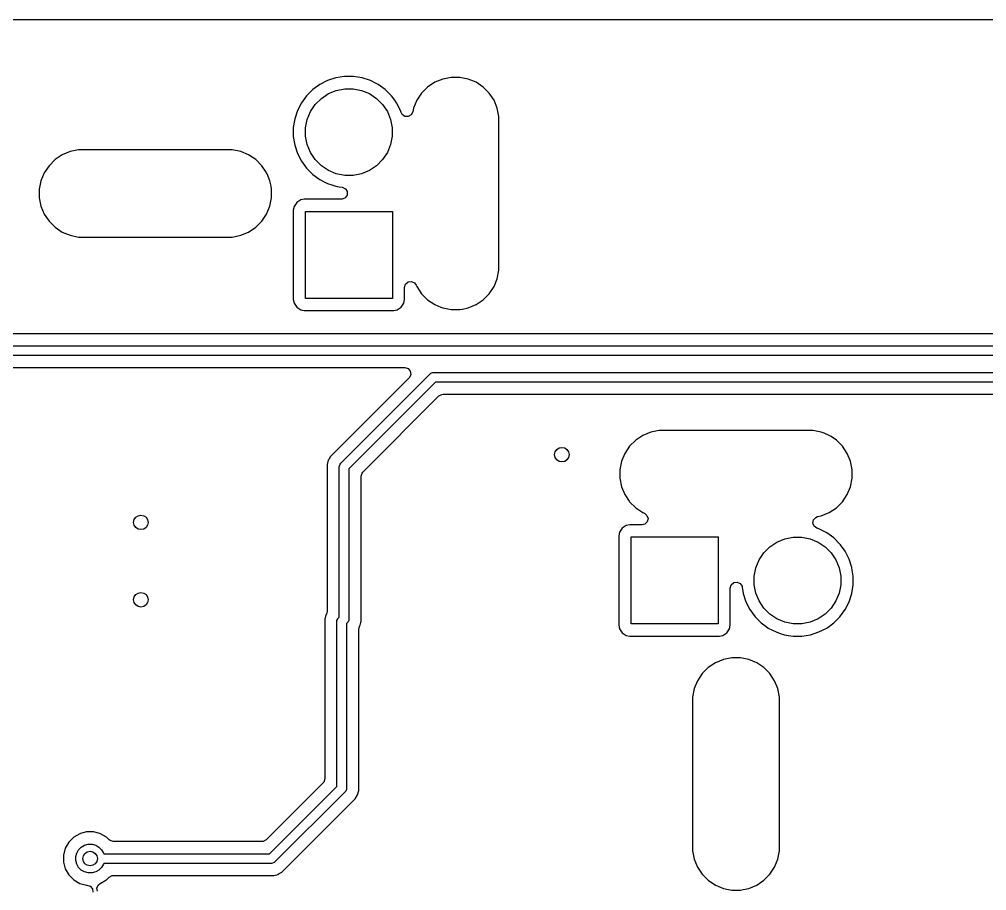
# Model space of a CAD drawing. Extents: x 45 to 205, y -97 to -37.
# Drawn here: x 92.19 to 112.18, y -55.41 to -37.4 of the extents above; entities that cross this region are included whole.
import ezdxf

# ---------------------------------------------------------------- set-up
doc = ezdxf.new("R2010")
doc.units = 0
doc.layers.add('BLACK', color=7, linetype='CONTINUOUS')

msp = doc.modelspace()

# ---------------------------------------------------------------- linework, layer by layer
at = {"layer": 'BLACK', "linetype": 'CONTINUOUS'}
for p, q in [((45.52449, -37.40057), (186.388302, -37.40057)), ((98.909439, -38.57957), (98.730579, -38.607899)), ((98.909444, -38.57957), (98.909439, -38.57957)), ((99.090536, -38.57957), (98.909444, -38.57957)), ((99.090541, -38.57957), (99.090536, -38.57957)), ((99.2694, -38.607899), (99.090541, -38.57957)), ((98.396992, -38.746076), (98.250495, -38.852511)), ((98.55835, -38.663858), (98.396992, -38.746076)), ((98.558353, -38.663857), (98.55835, -38.663858)), ((98.730579, -38.607899), (98.558353, -38.663857)), ((99.441626, -38.663857), (99.2694, -38.607899)), ((99.441629, -38.663858), (99.441626, -38.663857)), ((99.55129, -38.719734), (99.441629, -38.663858)), ((99.602984, -38.746074), (99.55129, -38.719734)), ((99.602986, -38.746075), (99.602984, -38.746074)), ((99.602987, -38.746076), (99.602986, -38.746075)), ((99.749484, -38.852511), (99.602987, -38.746076)), ((100.773436, -38.70206), (100.625955, -38.800605)), ((100.773449, -38.702053), (100.773436, -38.70206)), ((100.937322, -38.634176), (100.773449, -38.702053)), ((100.937331, -38.634173), (100.937322, -38.634176)), ((101.111296, -38.59957), (100.937331, -38.634173)), ((101.111299, -38.59957), (101.111296, -38.59957)), ((101.288681, -38.59957), (101.111299, -38.59957)), ((101.288684, -38.59957), (101.288681, -38.59957)), ((101.462648, -38.634173), (101.288684, -38.59957)), ((101.462657, -38.634176), (101.462648, -38.634173)), ((101.62653, -38.702053), (101.462657, -38.634176)), ((101.626543, -38.70206), (101.62653, -38.702053)), ((101.774024, -38.800605), (101.626543, -38.70206)), ((98.122431, -38.980575), (98.015996, -39.127072)), ((98.122435, -38.98057), (98.122431, -38.980575)), ((98.25049, -38.852515), (98.122435, -38.98057)), ((98.250495, -38.852511), (98.25049, -38.852515)), ((98.429036, -39.034361), (98.575733, -38.936341)), ((98.575733, -38.936341), (98.738734, -38.868824)), ((98.738734, -38.868824), (98.911775, -38.834404)), ((98.911775, -38.834404), (99.088205, -38.834404)), ((99.088205, -38.834404), (99.261246, -38.868824)), ((99.261246, -38.868824), (99.424247, -38.936341)), ((99.424247, -38.936341), (99.570944, -39.034361)), ((99.749489, -38.852515), (99.749484, -38.852511)), ((99.877544, -38.98057), (99.749489, -38.852515)), ((99.877548, -38.980575), (99.877544, -38.98057)), ((99.945073, -39.073516), (99.877548, -38.980575)), ((100.500525, -38.926035), (100.40198, -39.073516)), ((100.500528, -38.926031), (100.500525, -38.926035)), ((100.625951, -38.800608), (100.500528, -38.926031)), ((100.625955, -38.800605), (100.625951, -38.800608)), ((101.774028, -38.800608), (101.774024, -38.800605)), ((101.899451, -38.926031), (101.774028, -38.800608)), ((101.899454, -38.926035), (101.899451, -38.926031)), ((101.997999, -39.073516), (101.899454, -38.926035)), ((98.015996, -39.127072), (97.933778, -39.28843)), ((98.206261, -39.305813), (98.304281, -39.159116)), ((98.304281, -39.159116), (98.429036, -39.034361)), ((99.570944, -39.034361), (99.695699, -39.159116)), ((99.695699, -39.159116), (99.793719, -39.305813)), ((99.983986, -39.127076), (99.945073, -39.073516)), ((100.066201, -39.288431), (99.983986, -39.127076)), ((100.401973, -39.073529), (100.334096, -39.237402)), ((100.40198, -39.073516), (100.401973, -39.073529)), ((101.998006, -39.073529), (101.997999, -39.073516)), ((102.065883, -39.237402), (101.998006, -39.073529)), ((97.933777, -39.288433), (97.877819, -39.460659)), ((97.933778, -39.28843), (97.933777, -39.288433)), ((98.138744, -39.468814), (98.206261, -39.305813)), ((99.793719, -39.305813), (99.861236, -39.468814)), ((100.07923, -39.328532), (100.066201, -39.288431)), ((100.099235, -39.366283), (100.07923, -39.328532)), ((100.155907, -39.40715), (100.099235, -39.366283)), ((100.286392, -39.376317), (100.225676, -39.410891)), ((100.318778, -39.314407), (100.286392, -39.376317)), ((100.334094, -39.237408), (100.318778, -39.314407)), ((100.334096, -39.237402), (100.334094, -39.237408)), ((102.065886, -39.237411), (102.065883, -39.237402)), ((102.100489, -39.411374), (102.065886, -39.237411)), ((97.877819, -39.460659), (97.84949, -39.639518)), ((98.104324, -39.641855), (98.138744, -39.468814)), ((99.861236, -39.468814), (99.895656, -39.641855)), ((100.225676, -39.410891), (100.155907, -39.40715)), ((102.10049, -39.411376), (102.100489, -39.411374)), ((102.10049, -39.411379), (102.10049, -39.411376)), ((102.10049, -39.447343), (102.10049, -39.411379)), ((102.10049, -42.442487), (102.10049, -39.447343)), ((97.84949, -39.639518), (97.84949, -39.820621)), ((98.104324, -39.818285), (98.104324, -39.641855)), ((99.895656, -39.641855), (99.895656, -39.818285)), ((97.84949, -39.820621), (97.877819, -39.99948)), ((98.138744, -39.991326), (98.104324, -39.818285)), ((99.895656, -39.818285), (99.861236, -39.991326)), ((93.237318, -40.134107), (93.073448, -40.201987)), ((93.237329, -40.134104), (93.237318, -40.134107)), ((93.411295, -40.099498), (93.237329, -40.134104)), ((93.551337, -40.099497), (93.411295, -40.099498)), ((93.551355, -40.099502), (93.551337, -40.099497)), ((96.499989, -40.099502), (93.551355, -40.099502)), ((96.588679, -40.099501), (96.499989, -40.099502)), ((96.588681, -40.099501), (96.588679, -40.099501)), ((96.762657, -40.134105), (96.588681, -40.099501)), ((96.762659, -40.134106), (96.762657, -40.134105)), ((96.762667, -40.134108), (96.762659, -40.134106)), ((96.926531, -40.201982), (96.762667, -40.134108)), ((97.877819, -39.99948), (97.933777, -40.171706)), ((97.933777, -40.171706), (97.933778, -40.171709)), ((97.933778, -40.171709), (98.015996, -40.333067)), ((98.206261, -40.154327), (98.138744, -39.991326)), ((98.304281, -40.301024), (98.206261, -40.154327)), ((99.793719, -40.154327), (99.695699, -40.301024)), ((99.861236, -39.991326), (99.793719, -40.154327)), ((92.92596, -40.300537), (92.800531, -40.425968)), ((93.073448, -40.201987), (92.92596, -40.300537)), ((96.926536, -40.201984), (96.926531, -40.201982)), ((96.926539, -40.201986), (96.926536, -40.201984)), ((97.074029, -40.300534), (96.926539, -40.201986)), ((97.199459, -40.425962), (97.074029, -40.300534)), ((98.015996, -40.333067), (98.122431, -40.479564)), ((98.429036, -40.425779), (98.304281, -40.301024)), ((99.695699, -40.301024), (99.570944, -40.425779)), ((92.701982, -40.573457), (92.634103, -40.737333)), ((92.800531, -40.425968), (92.701982, -40.573457)), ((97.287974, -40.558433), (97.199459, -40.425962)), ((97.29801, -40.573453), (97.287974, -40.558433)), ((97.307393, -40.596106), (97.29801, -40.573453)), ((98.122431, -40.479564), (98.122435, -40.479569)), ((98.122435, -40.479569), (98.25049, -40.607624)), ((98.575733, -40.523799), (98.429036, -40.425779)), ((98.738734, -40.591316), (98.575733, -40.523799)), ((99.424247, -40.523799), (99.261246, -40.591316)), ((99.570944, -40.425779), (99.424247, -40.523799)), ((92.6341, -40.737342), (92.599498, -40.911304)), ((92.634103, -40.737333), (92.6341, -40.737342)), ((97.365892, -40.737333), (97.307393, -40.596106)), ((97.388749, -40.852241), (97.365892, -40.737333)), ((98.25049, -40.607624), (98.250495, -40.607628)), ((98.250495, -40.607628), (98.378277, -40.700466)), ((98.378277, -40.700466), (98.396996, -40.714066)), ((98.396996, -40.714066), (98.502474, -40.76781)), ((98.502474, -40.76781), (98.55835, -40.796281)), ((98.911775, -40.625736), (98.738734, -40.591316)), ((99.088205, -40.625736), (98.911775, -40.625736)), ((99.261246, -40.591316), (99.088205, -40.625736)), ((92.599498, -40.911304), (92.599498, -41.088695)), ((97.400497, -40.911303), (97.388749, -40.852241)), ((97.400498, -40.911305), (97.400497, -40.911303)), ((97.400498, -40.911308), (97.400498, -40.911305)), ((97.400498, -41.088692), (97.400498, -40.911308)), ((98.55835, -40.796281), (98.558353, -40.796282)), ((98.558353, -40.796282), (98.644466, -40.824261)), ((98.644466, -40.824261), (98.730581, -40.852241)), ((98.730581, -40.852241), (98.794319, -40.862336)), ((98.794319, -40.862336), (98.862257, -40.873097)), ((98.862257, -40.873097), (98.925392, -40.903026)), ((98.925392, -40.903026), (98.962323, -40.962338)), ((98.962323, -40.962338), (98.961325, -41.032201)), ((92.599498, -41.088695), (92.6341, -41.262657)), ((97.365892, -41.262667), (97.400498, -41.088692)), ((98.00225, -41.134103), (97.919389, -41.189469)), ((98.002254, -41.134102), (98.00225, -41.134103)), ((98.075313, -41.11957), (98.002254, -41.134102)), ((98.842859, -41.11957), (98.075313, -41.11957)), ((98.858751, -41.118547), (98.842859, -41.11957)), ((98.922715, -41.090433), (98.858751, -41.118547)), ((98.961325, -41.032201), (98.922715, -41.090433)), ((92.6341, -41.262657), (92.634103, -41.262666)), ((92.634103, -41.262666), (92.701982, -41.426542)), ((97.298009, -41.426549), (97.365892, -41.262667)), ((97.864022, -41.272334), (97.84949, -41.345391)), ((97.84949, -41.345391), (97.84949, -43.194748)), ((97.864023, -41.27233), (97.864022, -41.272334)), ((97.919389, -41.189469), (97.864023, -41.27233)), ((98.09999, -43.17007), (98.09999, -41.37007)), ((98.09999, -41.37007), (99.89999, -41.37007)), ((99.89999, -41.37007), (99.89999, -43.17007)), ((92.701982, -41.426542), (92.701983, -41.426544)), ((92.701983, -41.426544), (92.701984, -41.426545)), ((92.701984, -41.426545), (92.800532, -41.574033)), ((92.800532, -41.574033), (92.925959, -41.699462)), ((97.074029, -41.699466), (97.199459, -41.574038)), ((97.199459, -41.574038), (97.298009, -41.426549)), ((92.925959, -41.699462), (93.073446, -41.798011)), ((96.926539, -41.798014), (97.074029, -41.699466)), ((93.073446, -41.798011), (93.073447, -41.798011)), ((93.073447, -41.798011), (93.073448, -41.798012)), ((93.073448, -41.798012), (93.237318, -41.865892)), ((93.237318, -41.865892), (93.237329, -41.865895)), ((93.237329, -41.865895), (93.411296, -41.900501)), ((93.411296, -41.900501), (93.411298, -41.900501)), ((93.411298, -41.900501), (93.437265, -41.900501)), ((93.437265, -41.900501), (93.437277, -41.900502)), ((93.437277, -41.900502), (93.447267, -41.900502)), ((93.447267, -41.900502), (96.562698, -41.900502)), ((96.562698, -41.900502), (96.56274, -41.900498)), ((96.56274, -41.900498), (96.588681, -41.900499)), ((96.588681, -41.900499), (96.762657, -41.865895)), ((96.762657, -41.865895), (96.926539, -41.798014)), ((102.10049, -42.50007), (102.10049, -42.442487)), ((102.10049, -42.588761), (102.10049, -42.50007)), ((101.998003, -42.926617), (102.065884, -42.762736)), ((102.065884, -42.762736), (102.10049, -42.588761)), ((100.15049, -42.942863), (100.170175, -42.875824)), ((100.15049, -43.194744), (100.15049, -42.942863)), ((100.170175, -42.875824), (100.222979, -42.830069)), ((100.222979, -42.830069), (100.292137, -42.820125)), ((100.292137, -42.820125), (100.355693, -42.84915)), ((100.355693, -42.84915), (100.389052, -42.895412)), ((100.389052, -42.895412), (100.401976, -42.926616)), ((100.401976, -42.926616), (100.40198, -42.926623)), ((100.40198, -42.926623), (100.500525, -43.074104)), ((101.899454, -43.074105), (101.998003, -42.926617)), ((99.89999, -43.17007), (98.09999, -43.17007)), ((100.500525, -43.074104), (100.500528, -43.074108)), ((100.500528, -43.074108), (100.625951, -43.199531)), ((101.774025, -43.199534), (101.899454, -43.074105)), ((97.84949, -43.194748), (97.864022, -43.267805)), ((97.864022, -43.267805), (97.864023, -43.267809)), ((97.864023, -43.267809), (97.864024, -43.26781)), ((97.864024, -43.26781), (97.919389, -43.350671)), ((97.919389, -43.350671), (98.00225, -43.406036)), ((99.99773, -43.406036), (100.080591, -43.350671)), ((100.080591, -43.350671), (100.135956, -43.26781)), ((100.135956, -43.26781), (100.15049, -43.194744)), ((100.625951, -43.199531), (100.625955, -43.199534)), ((100.625955, -43.199534), (100.773436, -43.298079)), ((100.773436, -43.298079), (100.773449, -43.298086)), ((100.773449, -43.298086), (100.896353, -43.348993)), ((100.896353, -43.348993), (100.937324, -43.365964)), ((100.937324, -43.365964), (100.937326, -43.365964)), ((100.937326, -43.365964), (100.937331, -43.365966)), ((100.937331, -43.365966), (101.111294, -43.400569)), ((101.346672, -43.389034), (101.462648, -43.365966)), ((101.462648, -43.365966), (101.462651, -43.365964)), ((101.462651, -43.365964), (101.462656, -43.365964)), ((101.462656, -43.365964), (101.626537, -43.298083)), ((101.626537, -43.298083), (101.774025, -43.199534)), ((98.00225, -43.406036), (98.002254, -43.406037)), ((98.002254, -43.406037), (98.075311, -43.420569)), ((98.075311, -43.420569), (98.075314, -43.42057)), ((98.075314, -43.42057), (98.075316, -43.42057)), ((98.075316, -43.42057), (99.924666, -43.42057)), ((99.924666, -43.42057), (99.924667, -43.420569)), ((99.924667, -43.420569), (99.99773, -43.406036)), ((101.111294, -43.400569), (101.111297, -43.40057)), ((101.111297, -43.40057), (101.111299, -43.40057)), ((101.111299, -43.40057), (101.288683, -43.40057)), ((101.288683, -43.40057), (101.288684, -43.400569)), ((101.288684, -43.400569), (101.346672, -43.389034)), ((172.928446, -43.89957), (69.503846, -43.89957)), ((69.54999, -44.15007), (168.24999, -44.15007)), ((168.24999, -44.35007), (69.591412, -44.35007)), ((69.746534, -44.60057), (100.154446, -44.60057)), ((98.829279, -46.579359), (100.679279, -44.729359)), ((100.154446, -44.60057), (100.221485, -44.620255)), ((100.221485, -44.620255), (100.26724, -44.673059)), ((100.277184, -44.742217), (100.248159, -44.805773)), ((100.26724, -44.673059), (100.277184, -44.742217)), ((100.679279, -44.729359), (100.694433, -44.716923)), ((100.694433, -44.716923), (100.730481, -44.701991)), ((100.730481, -44.701991), (100.74999, -44.70007)), ((100.74999, -44.70007), (128.042884, -44.70007)), ((100.242127, -44.812251), (98.619521, -46.434856)), ((100.791412, -44.90007), (98.99999, -46.691492)), ((100.248159, -44.805773), (100.242127, -44.812251)), ((128.001463, -44.90007), (100.791412, -44.90007)), ((100.858853, -45.186889), (100.920176, -45.153404)), ((100.920176, -45.153404), (100.946534, -45.15057)), ((100.946534, -45.15057), (127.87914, -45.15057)), ((99.286809, -46.758933), (100.858853, -45.186889)), ((105.237319, -45.934242), (105.073461, -46.002118)), ((105.237329, -45.934239), (105.237319, -45.934242)), ((105.411297, -45.899631), (105.237329, -45.934239)), ((105.438717, -45.899631), (105.411297, -45.899631)), ((105.439657, -45.89957), (105.438717, -45.899631)), ((105.499982, -45.89957), (105.439657, -45.89957)), ((105.557565, -45.899569), (105.499982, -45.89957)), ((105.557568, -45.89957), (105.557565, -45.899569)), ((108.499982, -45.89957), (105.557568, -45.89957)), ((108.588676, -45.899569), (108.499982, -45.89957)), ((108.588678, -45.899569), (108.588676, -45.899569)), ((108.762661, -45.934173), (108.588678, -45.899569)), ((108.82321, -45.959252), (108.762661, -45.934173)), ((108.926549, -46.002054), (108.82321, -45.959252)), ((104.925971, -46.100669), (104.800557, -46.226086)), ((104.925977, -46.100664), (104.925971, -46.100669)), ((105.073447, -46.002125), (104.925977, -46.100664)), ((105.073461, -46.002118), (105.073447, -46.002125)), ((108.92655, -46.002055), (108.926548, -46.002054)), ((108.926548, -46.002054), (108.926549, -46.002054)), ((108.963793, -46.026939), (108.92655, -46.002055)), ((109.074043, -46.100603), (108.963793, -46.026939)), ((109.074046, -46.100606), (109.074043, -46.100603)), ((109.199482, -46.22604), (109.074046, -46.100606)), ((104.702007, -46.373579), (104.634137, -46.537435)), ((104.702013, -46.373568), (104.702007, -46.373579)), ((104.800555, -46.226088), (104.702013, -46.373568)), ((104.800557, -46.226086), (104.800555, -46.226088)), ((109.298036, -46.373534), (109.199482, -46.22604)), ((109.365922, -46.537422), (109.298036, -46.373534)), ((98.573376, -46.51478), (98.54949, -46.603926)), ((98.581582, -46.500569), (98.573376, -46.51478)), ((98.619517, -46.434861), (98.581582, -46.500568)), ((98.581582, -46.500568), (98.581582, -46.500569)), ((98.619521, -46.434856), (98.619517, -46.434861)), ((98.816843, -46.594513), (98.829279, -46.579359)), ((104.634132, -46.537452), (104.59953, -46.711409)), ((104.634137, -46.537435), (104.634132, -46.537452)), ((109.365922, -46.537426), (109.365922, -46.537422)), ((109.365923, -46.537427), (109.365922, -46.537426)), ((109.40053, -46.711401), (109.365923, -46.537427)), ((98.54949, -46.603926), (98.54949, -49.636325)), ((98.79999, -46.65007), (98.801911, -46.630561)), ((98.79999, -49.758648), (98.79999, -46.65007)), ((98.801911, -46.630561), (98.816843, -46.594513)), ((98.99999, -46.691492), (98.99999, -49.80007)), ((99.25049, -46.846614), (99.270175, -46.779575)), ((99.270175, -46.779575), (99.286809, -46.758933)), ((104.59953, -46.711409), (104.59953, -46.88879)), ((109.40053, -46.711404), (109.40053, -46.711401)), ((109.40053, -46.888796), (109.40053, -46.711404)), ((99.25049, -48.075391), (99.25049, -46.846614)), ((104.59953, -46.88879), (104.634132, -47.062747)), ((109.365922, -47.062778), (109.40053, -46.888796)), ((104.634132, -47.062747), (104.634137, -47.062764)), ((104.634137, -47.062764), (104.702007, -47.22662)), ((109.298036, -47.226666), (109.365922, -47.062778)), ((104.702007, -47.22662), (104.702009, -47.226625)), ((104.702009, -47.226625), (104.702011, -47.226628)), ((104.702011, -47.226628), (104.793298, -47.363251)), ((104.793298, -47.363251), (104.800555, -47.374111)), ((104.800555, -47.374111), (104.800557, -47.374113)), ((104.800557, -47.374113), (104.925971, -47.49953)), ((109.074046, -47.499594), (109.199482, -47.37416)), ((109.199482, -47.37416), (109.298036, -47.226666)), ((104.925971, -47.49953), (104.925977, -47.499535)), ((104.925977, -47.499535), (105.073447, -47.598074)), ((108.92655, -47.598145), (109.074046, -47.499594)), ((105.073447, -47.598074), (105.073451, -47.598076)), ((105.073451, -47.598076), (105.073457, -47.59808)), ((105.073457, -47.59808), (105.098334, -47.608384)), ((105.098334, -47.608384), (105.104671, -47.61101)), ((105.104671, -47.61101), (105.159074, -47.654852)), ((105.159074, -47.654852), (105.181137, -47.721147)), ((105.181137, -47.721147), (105.163856, -47.788846)), ((108.586771, -47.817071), (108.598686, -47.748224)), ((108.598686, -47.748224), (108.64593, -47.696749)), ((108.64593, -47.696749), (108.685769, -47.68132)), ((108.685769, -47.68132), (108.762661, -47.666027)), ((108.762661, -47.666027), (108.92655, -47.598145)), ((104.649389, -47.919469), (104.594023, -48.00233)), ((104.73225, -47.864103), (104.649389, -47.919469)), ((104.732254, -47.864102), (104.73225, -47.864103)), ((104.805313, -47.84957), (104.732254, -47.864102)), ((105.057216, -47.84957), (104.805313, -47.84957)), ((105.112718, -47.836455), (105.057216, -47.84957)), ((105.163856, -47.788846), (105.112718, -47.836455)), ((108.613969, -47.881429), (108.586771, -47.817071)), ((108.671645, -47.920867), (108.613969, -47.881429)), ((108.711626, -47.933857), (108.671645, -47.920867)), ((108.711629, -47.933858), (108.711626, -47.933857)), ((108.82129, -47.989734), (108.711629, -47.933858)), ((99.25049, -49.846214), (99.25049, -48.075391)), ((104.594022, -48.002334), (104.57949, -48.075391)), ((104.57949, -48.075391), (104.57949, -49.924748)), ((104.594023, -48.00233), (104.594022, -48.002334)), ((104.82999, -49.90007), (104.82999, -48.10007)), ((104.82999, -48.10007), (106.62999, -48.10007)), ((106.62999, -48.10007), (106.62999, -49.90007)), ((107.845733, -48.206341), (108.008734, -48.138824)), ((108.008734, -48.138824), (108.181775, -48.104404)), ((108.181775, -48.104404), (108.358205, -48.104404)), ((108.358205, -48.104404), (108.531246, -48.138824)), ((108.531246, -48.138824), (108.694247, -48.206341)), ((108.872984, -48.016074), (108.82129, -47.989734)), ((108.872986, -48.016075), (108.872984, -48.016074)), ((108.872987, -48.016076), (108.872986, -48.016075)), ((109.019484, -48.122511), (108.872987, -48.016076)), ((109.019489, -48.122515), (109.019484, -48.122511)), ((109.147544, -48.25057), (109.019489, -48.122515)), ((107.574281, -48.429116), (107.699036, -48.304361)), ((107.699036, -48.304361), (107.845733, -48.206341)), ((108.694247, -48.206341), (108.840944, -48.304361)), ((108.840944, -48.304361), (108.965699, -48.429116)), ((109.147548, -48.250575), (109.147544, -48.25057)), ((109.156614, -48.263054), (109.147548, -48.250575)), ((109.253986, -48.397076), (109.156614, -48.263054)), ((107.408744, -48.738814), (107.476261, -48.575813)), ((107.476261, -48.575813), (107.574281, -48.429116)), ((108.965699, -48.429116), (109.063719, -48.575813)), ((109.063719, -48.575813), (109.131236, -48.738814)), ((109.280733, -48.44957), (109.253986, -48.397076)), ((109.336201, -48.55843), (109.280733, -48.44957)), ((109.336202, -48.558433), (109.336201, -48.55843)), ((109.336568, -48.559561), (109.336202, -48.558433)), ((109.392161, -48.730661), (109.336568, -48.559561)), ((107.374324, -48.911855), (107.408744, -48.738814)), ((109.131236, -48.738814), (109.165656, -48.911855)), ((109.401176, -48.787581), (109.392161, -48.730661)), ((107.374324, -49.088285), (107.374324, -48.911855)), ((109.165656, -48.911855), (109.165656, -49.088285)), ((109.42049, -48.909518), (109.401176, -48.787581)), ((109.42049, -49.090621), (109.42049, -48.909518)), ((106.88049, -49.157201), (106.900175, -49.090162)), ((106.88049, -49.924744), (106.88049, -49.157201)), ((106.900175, -49.090162), (106.952979, -49.044407)), ((106.952979, -49.044407), (107.022137, -49.034463)), ((107.022137, -49.034463), (107.085693, -49.063488)), ((107.085693, -49.063488), (107.123467, -49.122266)), ((107.123467, -49.122266), (107.126963, -49.137803)), ((107.126963, -49.137803), (107.147819, -49.26948)), ((107.408744, -49.261326), (107.374324, -49.088285)), ((109.165656, -49.088285), (109.131236, -49.261326)), ((109.392161, -49.269479), (109.412461, -49.141309)), ((109.412461, -49.141309), (109.42049, -49.090621)), ((107.147819, -49.26948), (107.203777, -49.441706)), ((107.476261, -49.424327), (107.408744, -49.261326)), ((109.131236, -49.261326), (109.063719, -49.424327)), ((109.336201, -49.441709), (109.392161, -49.269479)), ((107.203777, -49.441706), (107.203778, -49.441709)), ((107.203778, -49.441709), (107.285996, -49.603067)), ((107.574281, -49.571024), (107.476261, -49.424327)), ((107.699036, -49.695779), (107.574281, -49.571024)), ((108.965699, -49.571024), (108.840944, -49.695779)), ((109.063719, -49.424327), (108.965699, -49.571024)), ((109.253986, -49.603064), (109.336201, -49.441709)), ((98.523376, -49.71478), (98.49949, -49.803926)), ((98.532877, -49.698326), (98.523376, -49.71478)), ((98.54949, -49.636325), (98.532877, -49.698326)), ((98.766843, -49.794513), (98.779279, -49.779359)), ((98.779279, -49.779359), (98.79999, -49.758648)), ((107.285996, -49.603067), (107.392431, -49.749564)), ((107.392431, -49.749564), (107.392435, -49.749569)), ((107.392435, -49.749569), (107.52049, -49.877624)), ((107.845733, -49.793799), (107.699036, -49.695779)), ((108.840944, -49.695779), (108.694247, -49.793799)), ((109.019491, -49.877623), (109.147543, -49.749571)), ((109.147543, -49.749571), (109.253986, -49.603064)), ((98.49949, -49.803926), (98.49949, -53.103526)), ((98.74999, -49.85007), (98.751911, -49.830561)), ((98.74999, -53.258648), (98.74999, -49.85007)), ((98.751911, -49.830561), (98.766843, -49.794513)), ((98.970701, -49.87078), (98.94999, -49.891491)), ((98.94999, -49.891491), (98.94999, -53.30007)), ((98.983137, -49.855627), (98.970701, -49.87078)), ((98.998069, -49.819579), (98.983137, -49.855627)), ((98.99999, -49.80007), (98.998069, -49.819579)), ((99.20049, -50.013813), (99.217102, -49.951815)), ((99.217102, -49.951815), (99.226604, -49.935358)), ((99.226604, -49.935358), (99.229448, -49.924746)), ((99.229448, -49.924746), (99.236493, -49.898455)), ((99.236493, -49.898455), (99.243491, -49.872335)), ((99.243491, -49.872335), (99.25049, -49.846214)), ((104.57949, -49.924748), (104.594022, -49.997805)), ((106.62999, -49.90007), (104.82999, -49.90007)), ((106.865956, -49.99781), (106.88049, -49.924744)), ((107.52049, -49.877624), (107.520495, -49.877628)), ((107.520495, -49.877628), (107.622602, -49.951812)), ((107.622602, -49.951812), (107.666996, -49.984066)), ((108.008734, -49.861316), (107.845733, -49.793799)), ((108.181775, -49.895736), (108.008734, -49.861316)), ((108.358205, -49.895736), (108.181775, -49.895736)), ((108.531246, -49.861316), (108.358205, -49.895736)), ((108.694247, -49.793799), (108.531246, -49.861316)), ((108.872984, -49.984066), (109.019491, -49.877623)), ((99.20049, -51.411306), (99.20049, -50.013813)), ((104.594022, -49.997805), (104.594023, -49.997809)), ((104.594023, -49.997809), (104.594024, -49.99781)), ((104.594024, -49.99781), (104.649389, -50.080671)), ((104.649389, -50.080671), (104.711604, -50.122241)), ((104.711604, -50.122241), (104.73225, -50.136036)), ((104.73225, -50.136036), (104.732254, -50.136037)), ((104.732254, -50.136037), (104.805311, -50.150569)), ((104.805311, -50.150569), (104.805314, -50.15057)), ((104.805314, -50.15057), (104.805316, -50.15057)), ((104.805316, -50.15057), (106.654666, -50.15057)), ((106.654666, -50.15057), (106.654667, -50.150569)), ((106.654667, -50.150569), (106.72773, -50.136036)), ((106.72773, -50.136036), (106.810591, -50.080671)), ((106.810591, -50.080671), (106.865956, -49.99781)), ((107.666996, -49.984066), (107.754253, -50.028526)), ((107.754253, -50.028526), (107.82835, -50.066281)), ((107.82835, -50.066281), (107.828353, -50.066282)), ((107.828353, -50.066282), (107.914466, -50.094261)), ((107.914466, -50.094261), (108.000581, -50.122241)), ((108.000581, -50.122241), (108.083419, -50.135361)), ((108.083419, -50.135361), (108.179439, -50.15057)), ((108.179439, -50.15057), (108.179444, -50.15057)), ((108.179444, -50.15057), (108.360541, -50.15057)), ((108.360541, -50.15057), (108.4523, -50.136036)), ((108.4523, -50.136036), (108.539399, -50.122241)), ((108.539399, -50.122241), (108.711629, -50.066281)), ((108.711629, -50.066281), (108.872984, -49.984066)), ((106.57344, -50.701992), (106.425959, -50.800537)), ((106.573453, -50.701985), (106.57344, -50.701992)), ((106.737326, -50.634108), (106.573453, -50.701985)), ((106.737335, -50.634105), (106.737326, -50.634108)), ((106.9113, -50.599502), (106.737335, -50.634105)), ((106.911303, -50.599502), (106.9113, -50.599502)), ((107.088685, -50.599502), (106.911303, -50.599502)), ((107.088688, -50.599502), (107.088685, -50.599502)), ((107.262652, -50.634105), (107.088688, -50.599502)), ((107.262661, -50.634108), (107.262652, -50.634105)), ((107.426534, -50.701985), (107.262661, -50.634108)), ((107.426547, -50.701992), (107.426534, -50.701985)), ((107.574028, -50.800537), (107.426547, -50.701992)), ((106.300529, -50.925967), (106.201984, -51.073448)), ((106.300532, -50.925963), (106.300529, -50.925967)), ((106.425955, -50.80054), (106.300532, -50.925963)), ((106.425959, -50.800537), (106.425955, -50.80054)), ((107.574032, -50.80054), (107.574028, -50.800537)), ((107.699455, -50.925963), (107.574032, -50.80054)), ((107.699458, -50.925967), (107.699455, -50.925963)), ((107.798003, -51.073448), (107.699458, -50.925967)), ((106.201977, -51.073461), (106.1341, -51.237334)), ((106.201984, -51.073448), (106.201977, -51.073461)), ((107.79801, -51.073461), (107.798003, -51.073448)), ((107.865887, -51.237334), (107.79801, -51.073461)), ((106.134097, -51.237343), (106.099494, -51.411306)), ((106.1341, -51.237334), (106.134097, -51.237343)), ((107.86589, -51.237343), (107.865887, -51.237334)), ((107.900493, -51.411306), (107.86589, -51.237343)), ((99.20049, -53.253926), (99.20049, -51.411306)), ((106.099494, -51.411306), (106.099494, -54.588697)), ((107.900494, -51.411308), (107.900493, -51.411306)), ((107.900494, -51.411311), (107.900494, -51.411308)), ((107.900494, -51.447275), (107.900494, -51.411311)), ((107.900494, -54.442419), (107.900494, -51.447275)), ((98.479805, -53.170565), (98.463171, -53.191207)), ((98.49949, -53.103526), (98.479805, -53.170565)), ((98.463171, -53.191207), (97.291127, -54.363251)), ((97.358568, -54.65007), (98.74999, -53.258648)), ((98.920701, -53.37078), (97.470701, -54.820781)), ((98.933138, -53.355627), (98.920701, -53.37078)), ((98.948069, -53.319579), (98.933138, -53.355627)), ((98.94999, -53.30007), (98.948069, -53.319579)), ((99.176604, -53.435358), (99.20049, -53.346213)), ((99.20049, -53.346213), (99.20049, -53.253926)), ((97.615202, -55.03054), (99.13046, -53.515282)), ((99.13046, -53.515282), (99.176604, -53.435358)), ((93.311972, -54.309563), (93.209483, -54.412052)), ((93.311978, -54.309558), (93.311972, -54.309563)), ((93.437501, -54.237087), (93.311978, -54.309558)), ((93.448983, -54.23401), (93.437501, -54.237087)), ((93.577515, -54.19957), (93.448983, -54.23401)), ((93.722465, -54.19957), (93.577515, -54.19957)), ((93.850996, -54.23401), (93.722465, -54.19957)), ((93.862479, -54.237087), (93.850996, -54.23401)), ((93.988001, -54.309558), (93.862478, -54.237087)), ((93.862478, -54.237087), (93.862479, -54.237087)), ((93.988007, -54.309563), (93.988001, -54.309558)), ((94.041695, -54.363251), (93.988007, -54.309563)), ((94.062337, -54.379885), (94.041695, -54.363251)), ((97.291127, -54.363251), (97.229804, -54.396736)), ((93.137006, -54.537585), (93.09949, -54.677595)), ((93.137007, -54.537581), (93.137006, -54.537585)), ((93.209478, -54.412058), (93.137007, -54.537581)), ((93.209483, -54.412052), (93.209478, -54.412058)), ((93.372826, -54.635265), (93.411984, -54.567442)), ((93.411984, -54.567442), (93.467362, -54.512064)), ((93.467362, -54.512064), (93.535185, -54.472906)), ((93.535185, -54.472906), (93.610832, -54.452637)), ((93.610832, -54.452637), (93.689148, -54.452637)), ((93.689148, -54.452637), (93.764795, -54.472906)), ((93.764795, -54.472906), (93.832618, -54.512064)), ((93.832618, -54.512064), (93.887996, -54.567442)), ((93.887996, -54.567442), (93.927154, -54.635265)), ((94.129376, -54.39957), (94.062337, -54.379885)), ((97.203446, -54.39957), (94.129376, -54.39957)), ((97.229804, -54.396736), (97.203446, -54.39957)), ((107.900494, -54.500002), (107.900494, -54.442419)), ((107.900494, -54.588693), (107.900494, -54.500002)), ((93.09949, -54.677595), (93.09949, -54.822545)), ((93.352557, -54.710912), (93.372826, -54.635265)), ((93.352557, -54.789228), (93.352557, -54.710912)), ((93.927154, -54.635265), (93.931121, -54.65007)), ((93.931121, -54.65007), (97.358568, -54.65007)), ((106.099494, -54.588697), (106.134097, -54.76266)), ((106.134097, -54.76266), (106.1341, -54.762669)), ((106.1341, -54.762669), (106.201977, -54.926542)), ((107.798007, -54.926549), (107.865888, -54.762668)), ((107.865888, -54.762668), (107.900494, -54.588693)), ((93.09949, -54.822545), (93.137006, -54.962555)), ((93.137006, -54.962555), (93.137007, -54.962558)), ((93.137007, -54.962558), (93.209478, -55.088081)), ((93.372826, -54.864875), (93.352557, -54.789228)), ((93.411984, -54.932698), (93.372826, -54.864875)), ((93.467362, -54.988076), (93.411984, -54.932698)), ((93.887996, -54.932698), (93.832618, -54.988076)), ((93.927154, -54.864875), (93.887996, -54.932698)), ((93.931121, -54.85007), (93.927154, -54.864875)), ((97.39999, -54.85007), (93.931121, -54.85007)), ((97.419499, -54.848149), (97.39999, -54.85007)), ((97.455547, -54.833217), (97.419499, -54.848149)), ((97.470701, -54.820781), (97.455547, -54.833217)), ((106.201977, -54.926542), (106.201984, -54.926555)), ((106.201984, -54.926555), (106.300529, -55.074036)), ((107.699458, -55.074037), (107.798007, -54.926549)), ((93.209478, -55.088081), (93.20948, -55.088083)), ((93.20948, -55.088083), (93.209481, -55.088085)), ((93.209481, -55.088085), (93.311975, -55.190579)), ((93.535185, -55.027234), (93.467362, -54.988076)), ((93.610832, -55.047503), (93.535185, -55.027234)), ((93.689148, -55.047503), (93.610832, -55.047503)), ((93.764795, -55.027234), (93.689148, -55.047503)), ((93.832618, -54.988076), (93.764795, -55.027234)), ((93.988005, -55.190579), (94.041695, -55.136889)), ((94.041695, -55.136889), (94.103018, -55.103404)), ((94.103018, -55.103404), (94.129376, -55.10057)), ((94.129376, -55.10057), (97.446132, -55.10057)), ((97.446132, -55.10057), (97.446134, -55.10057)), ((97.446134, -55.10057), (97.535278, -55.076684)), ((97.535278, -55.076684), (97.539865, -55.074036)), ((97.539865, -55.074036), (97.560614, -55.062056)), ((97.560614, -55.062056), (97.560616, -55.062055)), ((97.560616, -55.062055), (97.615202, -55.03054)), ((106.300529, -55.074036), (106.300532, -55.07404)), ((106.300532, -55.07404), (106.425955, -55.199463)), ((107.574029, -55.199466), (107.699458, -55.074037)), ((93.311975, -55.190579), (93.311976, -55.19058)), ((93.311976, -55.19058), (93.311978, -55.190581)), ((93.311978, -55.190581), (93.437501, -55.263052)), ((93.437501, -55.263052), (93.437502, -55.263052)), ((93.437502, -55.263052), (93.437505, -55.263054)), ((93.437505, -55.263054), (93.577515, -55.30057)), ((93.577515, -55.30057), (93.577518, -55.30057)), ((93.577518, -55.30057), (93.585114, -55.30057)), ((93.585114, -55.30057), (93.652153, -55.320255)), ((93.652153, -55.320255), (93.697908, -55.373059)), ((93.697908, -55.373059), (93.707852, -55.442217)), ((93.792128, -55.357923), (93.821153, -55.294367)), ((93.802072, -55.427081), (93.792128, -55.357923)), ((93.821153, -55.294367), (93.856466, -55.268901)), ((93.855437, -55.267118), (93.972612, -55.199466)), ((93.856466, -55.268901), (93.855437, -55.267118)), ((93.972612, -55.199466), (93.988005, -55.190579)), ((106.425955, -55.199463), (106.425959, -55.199466)), ((106.425959, -55.199466), (106.57344, -55.298011)), ((106.57344, -55.298011), (106.573453, -55.298018)), ((106.573453, -55.298018), (106.64486, -55.327595)), ((106.64486, -55.327595), (106.737328, -55.365896)), ((106.737328, -55.365896), (106.73733, -55.365896)), ((106.73733, -55.365896), (106.737335, -55.365898)), ((106.737335, -55.365898), (106.911298, -55.400501)), ((107.146676, -55.388966), (107.262652, -55.365898)), ((107.262652, -55.365898), (107.262655, -55.365896)), ((107.262655, -55.365896), (107.26266, -55.365896)), ((107.26266, -55.365896), (107.426541, -55.298015)), ((107.426541, -55.298015), (107.574029, -55.199466)), ((106.911298, -55.400501), (106.911301, -55.400502)), ((106.911301, -55.400502), (106.911303, -55.400502)), ((106.911303, -55.400502), (107.088687, -55.400502)), ((107.088687, -55.400502), (107.088688, -55.400501)), ((107.088688, -55.400501), (107.146676, -55.388966))]:
    msp.add_line(p, q, dxfattribs=at)
at = {"layer": 'BLACK'}
for centre in [(103.39999, -46.40007), (94.69999, -47.80007), (94.69999, -49.40007), (93.64999, -54.75007)]:
    msp.add_circle(centre, 0.15, dxfattribs=at)

doc.saveas('drawing.dxf')
